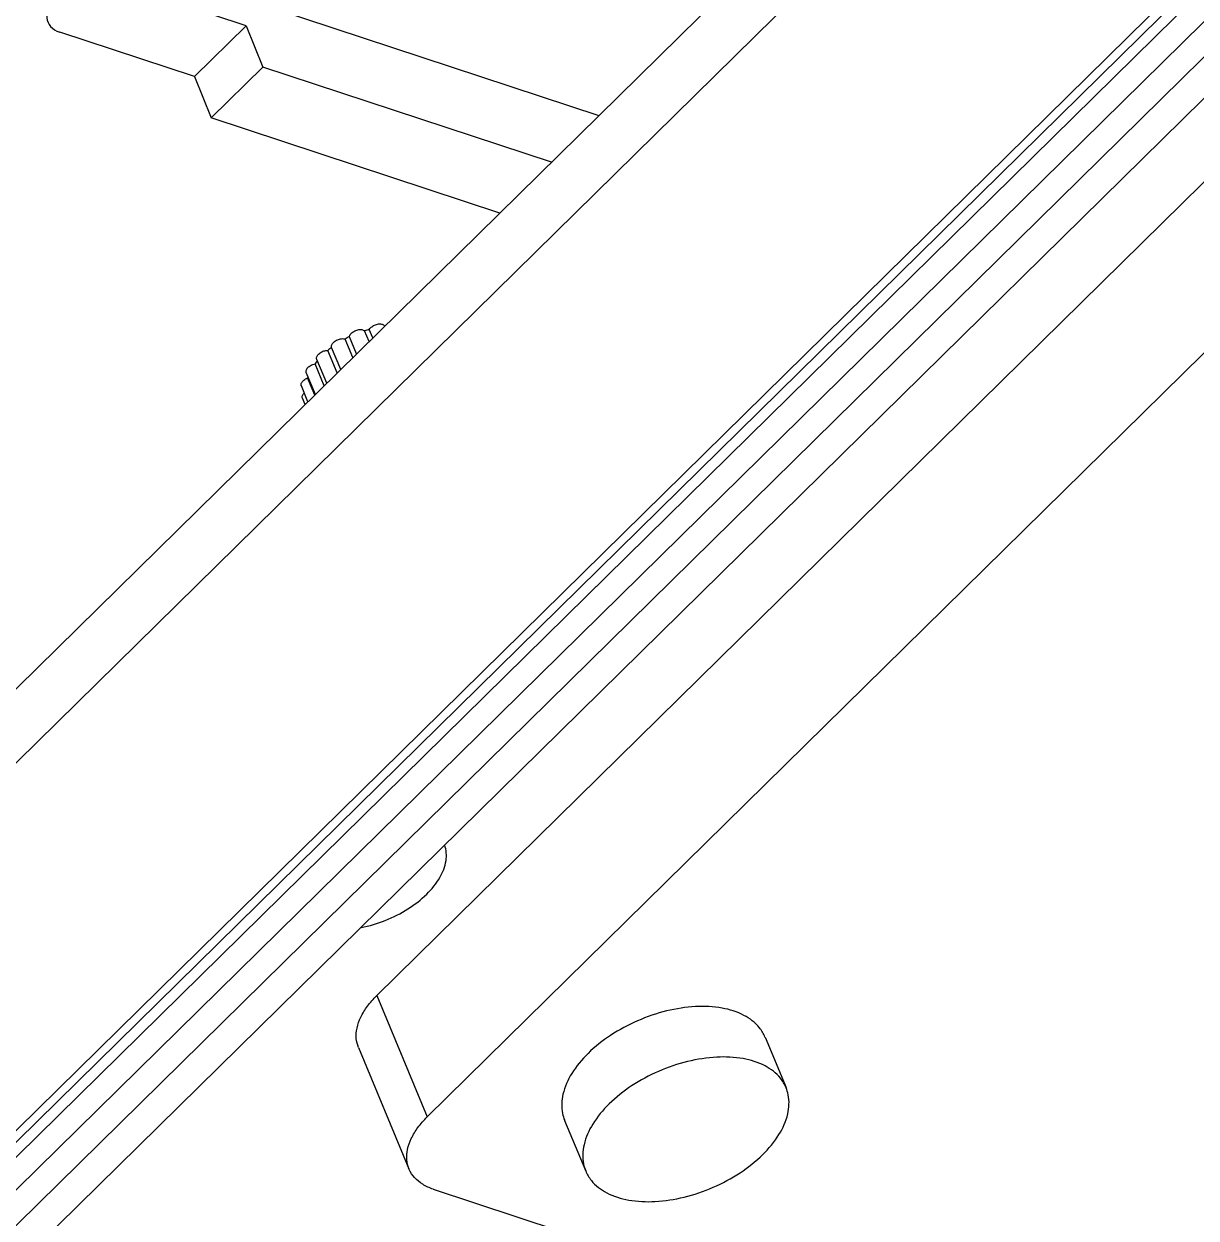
# Model space of a CAD drawing. Header units: millimetres. Extents: x 1786 to 2940, y -3417 to -1928.
# Drawn here: x 2117.95 to 2156.84, y -3302.07 to -3262.44 of the extents above; entities that cross this region are included whole.
import ezdxf

# ---------------------------------------------------------------- set-up
doc = ezdxf.new("R2010")
doc.units = ezdxf.units.MM

# ---------------------------------------------------------------- blocks, each defined once
blk = doc.blocks.new('*u7')
at = {"color": 7, "linetype": 'Continuous'}
for p, q in [((104.1224517362998, 35.53893023537739, -3e-09), (-15.06465430490016, -81.6840183636225, -3e-09)), ((105.2528615300998, 35.14830835757743, -3e-09), (-13.91023285320034, -82.05102428642249, -3e-09)), ((105.6694474310998, 34.23920235937749, -3e-09), (-13.49364695219992, -82.96013028462244, -3e-09)), ((-12.57384664250003, -83.26447670402263, -3e-09), (106.5904699852999, 33.93605804237745, -3e-09)), ((-12.40026918369995, -83.64327086992262, -3e-09), (106.7640474441, 33.55726387637742, -3e-09)), ((107.0876206993998, 33.44317231317746, -3e-09), (-12.06669089810021, -83.74752228192256, -3e-09)), ((110.8438704190999, 23.58623586367753, -3e-09), (-8.048151941500237, -93.34649191962262, -3e-09)), ((67.85448612309983, 12.15159721117743, -3e-09), (35.79248641849972, 22.73540184767739, -3e-09)), ((110.7732872758997, 20.78795431947742, -3e-09), (-8.118735185199967, -96.14477356282259, -3e-09)), ((63.01218428899983, 9.618897077877591, -3e-09), (62.23701526109971, 11.48226120727759, -3e-09)), ((70.61167893419997, 6.925695386677489, -3e-09), (68.7512732670998, 11.39776929737741, -3e-09)), ((-7.853131492200191, -65.19415216312245, -3e-09), (68.08046060139986, 9.48808368087748, -3e-09)), ((69.94086626850003, 5.016009770177561, -3e-09), (68.08046060139986, 9.48808368087748, -3e-09)), ((55.6258352699997, 6.546138029477561, -3e-09), (54.85066624210003, 8.409502158977375, -3e-09)), ((-5.992725825100024, -69.66622607372256, -3e-09), (69.94086626850003, 5.016009770177561, -3e-09)), ((72.20076793379985, -17.14890481192242, -3e-09), (72.53532191680006, -17.95311120932251, -3e-09)), ((72.22638943149968, -17.12370554662243, -3e-09), (72.48920362389981, -17.7554626486226, -3e-09)), ((72.47606269829976, -16.8781467988224, -3e-09), (72.71766259490005, -17.4589086259225, -3e-09)), ((72.58243921089979, -16.77352332992245, -3e-09), (72.6792597235999, -17.00626207972255, -3e-09)), ((71.78350268719987, -17.55929368852253, -3e-09), (72.15008646549995, -18.4404938376224, -3e-09)), ((71.87657407329971, -17.46775608292251, -3e-09), (72.21318498169967, -18.27690695142246, -3e-09)), ((71.3927935654001, -17.94356407502255, -3e-09), (71.73729986689978, -18.7716940201226, -3e-09)), ((71.26500942250004, -18.06924238462261, -3e-09), (71.6016203309, -18.87839325312257, -3e-09)), ((70.68220034739988, -18.64244699152255, -3e-09), (70.94501453969997, -19.27420409352248, -3e-09)), ((70.8224037146997, -18.50455412142242, -3e-09), (71.10813123039998, -19.19139064892261, -3e-09)), ((70.08233974449968, -19.23242212342257, -3e-09), (70.21267963469973, -19.5457353070226, -3e-09)), ((70.22123825390008, -19.09581260772256, -3e-09), (70.3872664818, -19.4949140077224, -3e-09)), ((65.4031659412999, -23.83448495082257, -3e-09), (76.03619974229969, -27.34449535192243, -3e-09)), ((63.49825585579993, -25.7080028544226, -3e-09), (74.13128965679971, -29.21801325552246, -3e-09)), ((74.80258806829988, -31.74103067442252, -3e-09), (61.74629511700005, -27.43109195732245, -3e-09)), ((74.13128965679971, -29.21801325552246, -3e-09), (76.03619974229969, -27.34449535192243, -3e-09)), ((76.6588762350998, -28.86514007412256, -3e-09), (76.03619974229969, -27.34449535192243, -3e-09)), ((74.75396614949977, -30.73865797782264, -3e-09), (76.6588762350998, -28.86514007422261, -3e-09)), ((76.6588762350998, -28.86514007422261, -3e-09), (81.6233789124999, -30.50394385862251, -3e-09)), ((74.75396614949977, -30.73865797782264, -3e-09), (74.13128965679971, -29.21801325552246, -3e-09)), ((74.75396614949977, -30.73865797782264, -3e-09), (75.98304342579968, -31.14438169732261, -3e-09))]:
    blk.add_line(p, q, dxfattribs=at)
for centre, radius, start, end in [((71.12030942059982, -17.3182411038224, -3e-09), 1.437022623, 340.2837755252016, 342.28664196589), ((70.25433310249991, -16.82604135322254, -3e-09), 2.437644697, 320.2131898935089, 323.4737094060994), ((69.5056250667999, -16.07349496252255, -3e-09), 3.5015211792, 306.76938288099, 309.5940794775015), ((69.14009872639963, -15.51703088902241, -3e-09), 4.168221633, 295.659255519714, 298.1740522820911), ((69.15619374729977, -15.5910897371225, -3e-09), 4.093334095, 284.9572999078076, 287.5026921930051)]:
    blk.add_arc(centre, radius, start, end, dxfattribs=at)
blk.add_ellipse((80.67061384859971, -31.44060047112248, -3e-09), major_axis=(1.3854057437, 0.5761725560000001), ratio=0.5900172889, start_param=-0.97173276, end_param=0.5987841235, dxfattribs=at)
for points, start_tangent, end_tangent in [([(62.23610575039993, 11.48129764407759, -3e-09), (62.02823006929975, 11.83152998557762, -3e-09), (61.46267127109968, 12.28389236047747, -3e-09), (60.6516045479998, 12.55162899017751, -3e-09), (59.68156344909994, 12.60617477637743, -3e-09), (58.60679844159995, 12.44475949267735, -3e-09), (57.53806495529989, 12.08341497027754, -3e-09), (56.54250688310003, 11.54559977517738, -3e-09), (55.71316890289972, 10.88029869117736, -3e-09)], (-0.3859695095260379, 0.9225115379854225), (-0.7129570055752708, -0.7012077496727652)), ([(67.85448612309983, 12.15159721117743, -3e-09), (68.24359538010003, 11.97193926747741, -3e-09), (68.5422864709999, 11.7249101583775, -3e-09), (68.74122002900003, 11.42115811157737, -3e-09), (68.75125657699982, 11.39776224087746, -3e-09)], (0.9503375342046131, -0.3112210967815263), (0.3832127158056956, -0.9236601184661072)), ([(61.37451260019998, 9.011464675077605, -3e-09), (61.97491194069971, 9.752339393277452, -3e-09), (62.29853310049975, 10.51196386647734, -3e-09), (62.31707828689969, 11.21998008437754, -3e-09), (62.23610575039993, 11.48129764407759, -3e-09)], (0.7129570055590716, 0.7012077496892358), (-0.3859695095274075, 0.9225115379848495)), ([(68.75125657699982, 11.39776224087746, -3e-09), (68.83068897329986, 11.07111996357753, -3e-09), (68.80349730779972, 10.68712185407753, -3e-09), (68.66445207839979, 10.2849844491775, -3e-09), (68.42106425329985, 9.880157699177516, -3e-09), (68.08046060139986, 9.48808368087748, -3e-09)], (0.3832127157963096, -0.9236601184700013), (-0.7105629739913402, -0.7036336120400888)), ([(55.71316890289972, 10.88029869117736, -3e-09), (55.11276956239999, 10.13942397297751, -3e-09), (54.78914840259995, 9.379799499777619, -3e-09), (54.77060321620002, 8.671783281977469, -3e-09), (54.85157575269977, 8.410465722177378, -3e-09)], (-0.7129570055590716, -0.7012077496892358), (0.3859695095274075, -0.9225115379848495)), ([(62.14968162809964, 7.14810054567738, -3e-09), (62.75047746319979, 7.889618464077557, -3e-09), (63.07327619419993, 8.646763919577552, -3e-09), (63.09192658779966, 9.358197490277462, -3e-09), (63.01126747329999, 9.618048909477466, -3e-09)], (0.7129570055781638, 0.7012077496698238), (-0.3859919357392233, 0.922502154764035)), ([(54.85157575269977, 8.410465722177378, -3e-09), (55.05945143379995, 8.060233380677573, -3e-09), (55.62501023210007, 7.607871005777497, -3e-09), (56.43607695509991, 7.340134376077458, -3e-09), (57.40611805399976, 7.285588589877534, -3e-09), (58.48088306149975, 7.447003873577387, -3e-09), (59.54961654779981, 7.808348395977418, -3e-09), (60.54517461999967, 8.346163591077584, -3e-09), (61.37451260019998, 9.011464675077605, -3e-09)], (0.3859695095260379, -0.9225115379854225), (0.7129570055752708, 0.7012077496727652)), ([(55.62675208569999, 6.546986197977503, -3e-09), (55.83310185899973, 6.198752048177539, -3e-09), (56.40251827499969, 5.743277957377359, -3e-09), (57.20821148769983, 5.477315146577439, -3e-09), (58.18490902460007, 5.422410341077466, -3e-09), (59.2534846599001, 5.583011601777571, -3e-09), (60.32736875069986, 5.946107969477453, -3e-09), (61.31956159459969, 6.482283535977558, -3e-09), (62.14968162809964, 7.14810054567738, -3e-09)], (0.385991935748244, -0.9225021547602605), (0.7129570055687442, 0.7012077496794012)), ([(70.61166224409999, 6.92568833027758, -3e-09), (70.69109464040002, 6.599046052977428, -3e-09), (70.66390297479984, 6.21504794347743, -3e-09), (70.52485774549996, 5.812910538577398, -3e-09), (70.28146992040001, 5.408083788577414, -3e-09), (69.94086626850003, 5.016009770177561, -3e-09)], (0.3832127157963096, -0.9236601184700013), (-0.7105629739913402, -0.7036336120400888)), ([(70.53343356720006, 2.505792776977387, -3e-09), (70.51407332139979, 2.50218831047755, -3e-09), (69.62306482119993, 2.242827118477408, -3e-09), (68.79053058210002, 1.820160629977408, -3e-09), (68.09805295260003, 1.275593500677587, -3e-09)], (-0.983497178789222, -0.1809234625847102), (-0.7129570055708695, -0.7012077496772403)), ([(68.09805295260003, 1.275593500677587, -3e-09), (67.6133953126, 0.6624240948774514, -3e-09), (67.38399818859989, 0.04065943867749411, -3e-09), (67.43232012129965, -0.5287787879224197, -3e-09), (67.43638197749988, -0.5398518413226157, -3e-09)], (-0.712957005574381, -0.7012077496736699), (0.3500481111478543, -0.9367317224701102)), ([(72.67926718659965, -17.00630134642256, -3e-09), (72.68124243109969, -17.01138564442249, -3e-09), (72.68766619949974, -17.05865891112262, -3e-09), (72.67525124560007, -17.11025467212244, -3e-09), (72.64477819900003, -17.16292868022242, -3e-09), (72.61101455389962, -17.20132161112247, -3e-09)], (0.3858288268735804, -0.9225703855822366), (-0.7138188654325969, -0.7003303701486323)), ([(72.7176323650001, -17.45895443552263, -3e-09), (72.72301059509982, -17.47525585002245, -3e-09), (72.72472454230001, -17.52390012052251, -3e-09), (72.70768430869975, -17.57607495592242, -3e-09), (72.67296135299966, -17.62849969792251, -3e-09), (72.62273899139973, -17.67787797432243, -3e-09), (72.56017511429991, -17.72110496942241, -3e-09), (72.48920362389981, -17.7554626486226, -3e-09)], (0.3856224030457704, -0.9226566871102195), (-0.9299410407944239, -0.3677086627293186)), ([(72.5352662905998, -17.95310473172253, -3e-09), (72.54286819809977, -17.98109448872242, -3e-09), (72.53986557920007, -18.03091833232247, -3e-09), (72.51826712459979, -18.0834669175224, -3e-09), (72.47943090579975, -18.13543608532245, -3e-09), (72.42579887329975, -18.18355810922253, -3e-09), (72.36074331129976, -18.22480716422251, -3e-09), (72.28835479489999, -18.25658958522263, -3e-09), (72.21318498169967, -18.27690695142246, -3e-09)], (0.382711551484699, -0.9238678846892421), (-0.9827902622743324, -0.1847249316652981)), ([(72.15006181579975, -18.44045867822251, -3e-09), (72.15865536520005, -18.48047977682245, -3e-09), (72.15094799639974, -18.53128712092257, -3e-09), (72.1248763177, -18.5840026605224, -3e-09), (72.08207966859982, -18.63531173882257, -3e-09), (72.02524902429968, -18.68198813462254, -3e-09), (71.95795779189984, -18.72109692142249, -3e-09), (71.88443712129992, -18.75017901012257, -3e-09), (71.80930985789973, -18.7674057721224, -3e-09), (71.73729986689978, -18.7716940201226, -3e-09)], (0.3824050943923949, -0.9239947747594374), (-0.9994237666416711, 0.03394310934158615)), ([(71.6016203309, -18.87839325312257, -3e-09), (71.60807760219996, -18.92565607262259, -3e-09), (71.59569581449978, -18.97724697402259, -3e-09), (71.56525351189975, -19.02992201552252, -3e-09), (71.51866485099981, -19.08036908682243, -3e-09), (71.45885924159984, -19.12541616812246, -3e-09), (71.38959715119972, -19.16223078122243, -3e-09), (71.31523365359999, -19.1884980904224, -3e-09), (71.24044458980006, -19.20256645542258, -3e-09), (71.16993255950001, -19.20355128292249, -3e-09), (71.10813123039998, -19.19139064892261, -3e-09)], (0.3382065952171074, -0.9410718883016599), (-0.949450039844343, 0.3139181769817982)), ([(70.94501453969997, -19.27420409352248, -3e-09), (70.92800705929994, -19.32637552562255, -3e-09), (70.89331393309976, -19.37880277612248, -3e-09), (70.84311660159983, -19.42818931502256, -3e-09), (70.78057138119993, -19.47142980722242, -3e-09), (70.7096110010998, -19.50580536932262, -3e-09), (70.63469732070007, -19.52915452882257, -3e-09), (70.56054077520002, -19.54000913322261, -3e-09), (70.49180419279992, -19.53768666482256, -3e-09), (70.43280960430002, -19.52233315612261, -3e-09), (70.3872664818, -19.4949140077224, -3e-09)], (-0.1496729477278663, -0.9887355605612916), (-0.7537986988707686, 0.6571054113159749)), ([(70.21267963469973, -19.5457353070226, -3e-09), (70.1738722133, -19.59770844842251, -3e-09), (70.12026375359983, -19.6458401033226, -3e-09), (70.05522505759973, -19.68710384122255, -3e-09), (69.98284563959987, -19.71890507352259, -3e-09), (69.90767658539971, -19.73924419702257, -3e-09), (69.83444438790002, -19.7468423245225, -3e-09), (69.76775375379975, -19.74122169972247, -3e-09), (69.71179806849977, -19.72273573732264, -3e-09), (69.67009572319967, -19.69254680082258, -3e-09), (69.64800771779983, -19.6594343549225, -3e-09)], (-0.5001810141560555, -0.8659208699862939), (-0.4018925341566958, 0.9156868411138761))]:
    blk.add_spline(points, degree=3, dxfattribs=dict(at, start_tangent=start_tangent, end_tangent=end_tangent))

msp = doc.modelspace()

# ---------------------------------------------------------------- block references
at = {"xscale": 0.9, "yscale": 0.9, "zscale": 0.9, "rotation": 180}
msp.add_blockref('*u7', (2192.597596510989, -3290.172640427477, -3e-09), dxfattribs=at)

doc.saveas('drawing.dxf')
